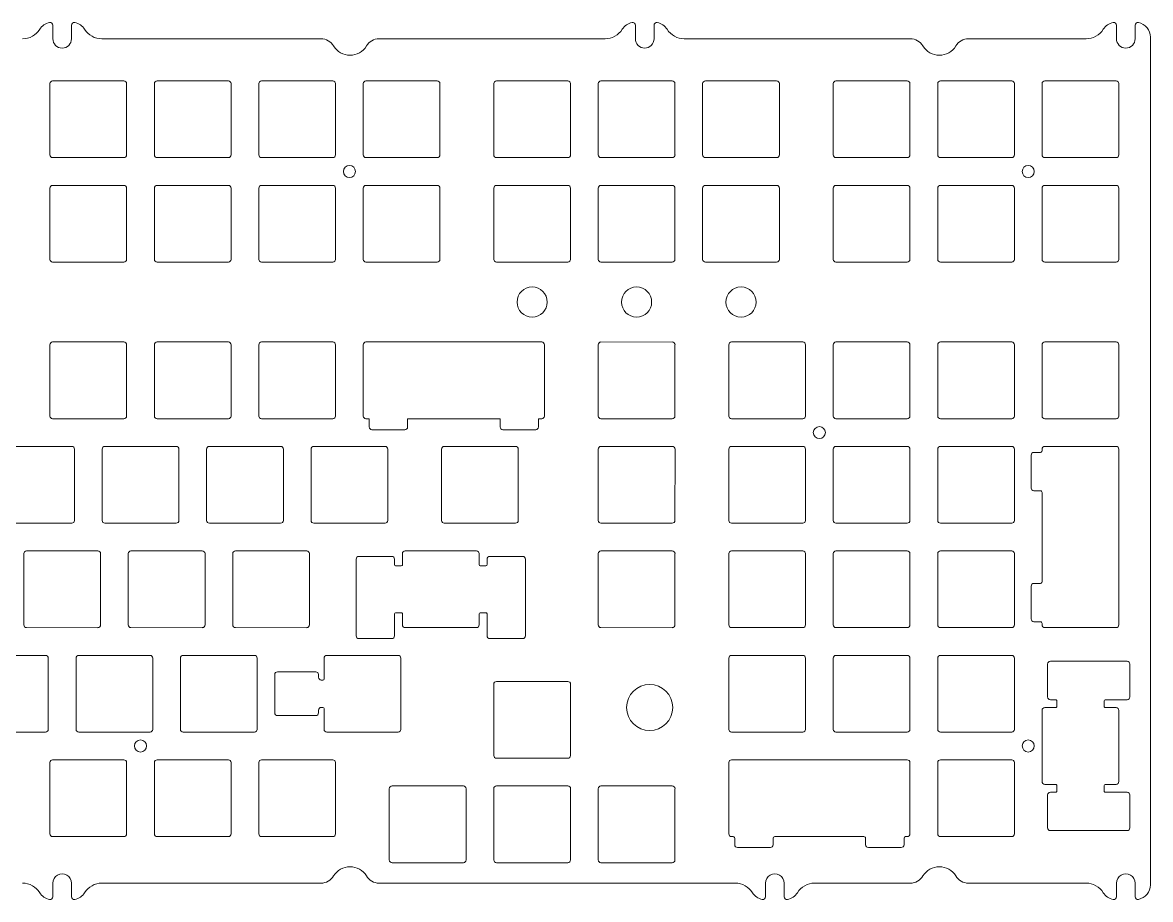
# Model space of a CAD drawing. Header units: millimetres. Extents: x 19 to 416, y 62 to 222.
# Drawn here: x 209.8 to 415.5, y 61.9 to 221.8 of the extents above; entities that cross this region are included whole.
import ezdxf

# ---------------------------------------------------------------- set-up
doc = ezdxf.new("R2010")
doc.units = ezdxf.units.MM
doc.layers.add('VISIBLE', color=7, linetype='Continuous', lineweight=0)

msp = doc.modelspace()

# ---------------------------------------------------------------- linework, layer by layer
at = {"layer": 'VISIBLE'}
for p, q in [((215.34, 221.33), (215.34, 218.87)), ((218.74, 218.87), (218.74, 221.33)), ((321.59, 221.33), (321.59, 218.87)), ((324.99, 218.87), (324.99, 221.33)), ((409.34, 221.33), (409.34, 218.87)), ((412.74, 218.87), (412.74, 221.33)), ((224.27, 218.87), (264.23, 218.87)), ((274.85, 218.87), (316.06, 218.87)), ((330.52, 218.87), (371.73, 218.87)), ((382.35, 218.87), (403.81, 218.87)), ((415.54, 219.17), (415.54, 64.57)), ((214.8, 197.69), (214.8, 210.69)), ((215.3, 211.19), (228.3, 211.19)), ((228.8, 210.69), (228.8, 197.69)), ((233.85, 197.69), (233.85, 210.69)), ((234.35, 211.19), (247.35, 211.19)), ((247.85, 210.69), (247.85, 197.69)), ((252.9, 197.69), (252.9, 210.69)), ((253.4, 211.19), (266.4, 211.19)), ((266.9, 210.69), (266.9, 197.69)), ((271.95, 197.69), (271.95, 210.69)), ((272.45, 211.19), (285.45, 211.19)), ((285.95, 210.69), (285.95, 197.69)), ((295.76, 197.69), (295.76, 210.69)), ((296.26, 211.19), (309.26, 211.19)), ((309.76, 210.69), (309.76, 197.69)), ((314.81, 197.69), (314.81, 210.69)), ((315.31, 211.19), (328.31, 211.19)), ((328.81, 210.69), (328.81, 197.69)), ((333.86, 210.69), (333.86, 197.69)), ((347.36, 211.19), (334.36, 211.19)), ((347.86, 197.69), (347.86, 210.69)), ((357.68, 210.69), (357.68, 197.69)), ((371.18, 211.19), (358.18, 211.19)), ((371.68, 197.69), (371.68, 210.69)), ((376.73, 197.69), (376.73, 210.69)), ((377.23, 211.19), (390.23, 211.19)), ((390.73, 210.69), (390.73, 197.69)), ((395.78, 210.69), (395.78, 197.69)), ((409.28, 211.19), (396.28, 211.19)), ((409.78, 197.69), (409.78, 210.69)), ((228.3, 197.19), (215.3, 197.19)), ((247.35, 197.19), (234.35, 197.19)), ((266.4, 197.19), (253.4, 197.19)), ((285.45, 197.19), (272.45, 197.19)), ((309.26, 197.19), (296.26, 197.19)), ((328.31, 197.19), (315.31, 197.19)), ((334.36, 197.19), (347.36, 197.19)), ((358.18, 197.19), (371.18, 197.19)), ((390.23, 197.19), (377.23, 197.19)), ((396.28, 197.19), (409.28, 197.19)), ((214.8, 178.64), (214.8, 191.64)), ((215.3, 192.14), (228.3, 192.14)), ((228.8, 191.64), (228.8, 178.64)), ((233.85, 178.64), (233.85, 191.64)), ((234.35, 192.14), (247.35, 192.14)), ((247.85, 191.64), (247.85, 178.64)), ((252.9, 178.64), (252.9, 191.64)), ((253.4, 192.14), (266.4, 192.14)), ((266.9, 191.64), (266.9, 178.64)), ((271.95, 178.64), (271.95, 191.64)), ((272.45, 192.14), (285.45, 192.14)), ((285.95, 191.64), (285.95, 178.64)), ((295.77, 178.64), (295.76, 191.64)), ((296.26, 192.14), (309.26, 192.14)), ((309.76, 191.64), (309.76, 178.64)), ((314.81, 178.64), (314.81, 191.64)), ((315.31, 192.14), (328.31, 192.14)), ((328.81, 191.64), (328.81, 178.64)), ((333.86, 178.64), (333.86, 191.64)), ((334.36, 192.14), (347.36, 192.14)), ((347.86, 191.64), (347.86, 178.64)), ((357.68, 178.64), (357.68, 191.64)), ((358.18, 192.14), (371.18, 192.14)), ((371.68, 191.64), (371.68, 178.64)), ((376.73, 178.64), (376.73, 191.64)), ((377.23, 192.14), (390.23, 192.14)), ((390.73, 191.64), (390.73, 178.64)), ((395.78, 178.64), (395.78, 191.64)), ((396.28, 192.14), (409.28, 192.14)), ((409.78, 191.64), (409.78, 178.64)), ((228.3, 178.14), (215.3, 178.14)), ((247.35, 178.14), (234.35, 178.14)), ((266.4, 178.14), (253.4, 178.14)), ((285.45, 178.14), (272.45, 178.14)), ((309.26, 178.14), (296.26, 178.14)), ((328.31, 178.14), (315.31, 178.14)), ((347.36, 178.14), (334.36, 178.14)), ((371.18, 178.14), (358.18, 178.14)), ((390.23, 178.14), (377.23, 178.14)), ((409.28, 178.14), (396.28, 178.14)), ((214.8, 150.07), (214.8, 163.07)), ((215.3, 163.57), (228.3, 163.57)), ((228.8, 163.07), (228.8, 150.07)), ((233.85, 163.07), (233.85, 150.07)), ((247.35, 163.57), (234.35, 163.57)), ((247.85, 150.07), (247.85, 163.07)), ((252.9, 163.07), (252.9, 150.07)), ((266.4, 163.57), (253.4, 163.57)), ((266.9, 150.07), (266.9, 163.07)), ((271.95, 150.07), (271.95, 163.07)), ((272.45, 163.57), (304.5, 163.57)), ((305, 163.07), (305, 150.07)), ((314.81, 163.07), (314.81, 150.07)), ((328.31, 163.57), (315.31, 163.56)), ((328.81, 150.07), (328.81, 163.07)), ((338.63, 150.07), (338.63, 163.07)), ((339.13, 163.57), (352.13, 163.57)), ((352.63, 163.07), (352.63, 150.07)), ((357.68, 150.07), (357.68, 163.07)), ((358.18, 163.57), (371.18, 163.57)), ((371.68, 163.07), (371.68, 150.07)), ((376.73, 150.07), (376.73, 163.07)), ((377.23, 163.57), (390.23, 163.57)), ((390.73, 163.07), (390.73, 150.07)), ((395.78, 150.07), (395.78, 163.07)), ((396.28, 163.57), (409.28, 163.57)), ((409.78, 163.07), (409.78, 150.07)), ((228.3, 149.57), (215.3, 149.57)), ((234.35, 149.57), (247.35, 149.57)), ((253.4, 149.57), (266.4, 149.57)), ((273.04, 149.57), (272.45, 149.57)), ((273.04, 148.07), (273.04, 149.57)), ((280.04, 149.57), (280.04, 148.07)), ((296.92, 149.57), (280.04, 149.57)), ((296.92, 148.07), (296.92, 149.57)), ((303.91, 149.57), (303.91, 148.07)), ((304.5, 149.57), (303.91, 149.57)), ((315.31, 149.57), (328.31, 149.56)), ((352.13, 149.57), (339.13, 149.57)), ((371.18, 149.57), (358.18, 149.57)), ((390.23, 149.57), (377.23, 149.57)), ((409.28, 149.57), (396.28, 149.57)), ((279.54, 147.57), (273.54, 147.57)), ((303.41, 147.57), (297.42, 147.57)), ((205.78, 144.52), (218.78, 144.52)), ((219.28, 144.02), (219.28, 131.02)), ((224.33, 131.02), (224.33, 144.02)), ((224.83, 144.52), (237.83, 144.52)), ((238.33, 144.02), (238.33, 131.02)), ((243.38, 144.02), (243.38, 131.02)), ((256.88, 144.52), (243.88, 144.52)), ((257.38, 131.02), (257.38, 144.02)), ((262.43, 131.02), (262.43, 144.02)), ((262.93, 144.52), (275.93, 144.52)), ((276.43, 144.02), (276.43, 131.02)), ((286.24, 131.02), (286.24, 144.02)), ((286.74, 144.51), (299.74, 144.52)), ((300.24, 144.02), (300.24, 131.02)), ((314.81, 131.02), (314.81, 144.02)), ((315.31, 144.51), (328.31, 144.52)), ((328.82, 144.02), (328.81, 131.02)), ((338.63, 144.02), (338.63, 131.02)), ((352.13, 144.52), (339.13, 144.52)), ((352.63, 131.02), (352.63, 144.02)), ((357.68, 131.02), (357.68, 144.02)), ((358.18, 144.52), (371.18, 144.52)), ((371.68, 144.02), (371.68, 131.02)), ((376.73, 144.02), (376.73, 131.02)), ((390.23, 144.52), (377.23, 144.52)), ((390.73, 131.02), (390.73, 144.02)), ((395.78, 144.02), (395.78, 143.73)), ((409.28, 144.52), (396.28, 144.52)), ((409.78, 111.97), (409.78, 144.02)), ((393.78, 142.93), (393.78, 136.93)), ((395.48, 143.43), (394.28, 143.43)), ((394.28, 136.43), (395.48, 136.43)), ((395.78, 136.13), (395.78, 119.85)), ((218.78, 130.52), (205.78, 130.52)), ((237.83, 130.52), (224.83, 130.52)), ((243.88, 130.52), (256.88, 130.52)), ((275.93, 130.52), (262.93, 130.52)), ((299.74, 130.51), (286.74, 130.52)), ((328.31, 130.51), (315.31, 130.52)), ((339.13, 130.52), (352.13, 130.52)), ((371.18, 130.52), (358.18, 130.52)), ((377.23, 130.52), (390.23, 130.52)), ((210.04, 111.97), (210.04, 124.97)), ((210.54, 125.46), (223.54, 125.47)), ((224.04, 124.97), (224.04, 111.97)), ((229.09, 111.97), (229.09, 124.97)), ((229.59, 125.46), (242.59, 125.47)), ((243.09, 124.97), (243.09, 111.97)), ((248.14, 111.97), (248.14, 124.97)), ((248.64, 125.46), (261.64, 125.47)), ((262.14, 124.97), (262.14, 111.97)), ((270.66, 109.97), (270.66, 123.97)), ((271.16, 124.47), (277.16, 124.47)), ((277.66, 123.97), (277.66, 122.97)), ((279.1, 122.97), (279.1, 124.97)), ((279.6, 125.47), (292.6, 125.47)), ((293.1, 124.97), (293.1, 122.97)), ((294.53, 122.97), (294.53, 123.97)), ((295.03, 124.47), (301.03, 124.47)), ((301.53, 123.97), (301.53, 122.97)), ((314.81, 124.97), (314.81, 111.97)), ((328.31, 125.47), (315.31, 125.46)), ((328.81, 111.97), (328.81, 124.97)), ((338.63, 111.97), (338.63, 124.97)), ((339.13, 125.47), (352.13, 125.47)), ((352.63, 124.97), (352.63, 111.97)), ((357.68, 124.97), (357.68, 111.97)), ((371.18, 125.47), (358.18, 125.47)), ((371.68, 111.97), (371.68, 124.97)), ((376.73, 111.97), (376.73, 124.97)), ((377.23, 125.47), (390.23, 125.47)), ((390.73, 124.97), (390.73, 111.97)), ((277.86, 122.77), (278.9, 122.77)), ((293.3, 122.77), (294.33, 122.77)), ((301.53, 122.97), (301.53, 109.97)), ((395.48, 119.55), (394.28, 119.55)), ((393.78, 119.05), (393.78, 113.05)), ((277.66, 113.97), (277.66, 109.97)), ((278.9, 114.17), (277.86, 114.17)), ((279.1, 111.97), (279.1, 113.97)), ((293.1, 113.97), (293.1, 111.97)), ((294.33, 114.17), (293.3, 114.17)), ((294.53, 109.97), (294.53, 113.97)), ((223.54, 111.46), (210.54, 111.47)), ((242.59, 111.46), (229.59, 111.47)), ((261.64, 111.46), (248.64, 111.47)), ((292.6, 111.47), (279.6, 111.47)), ((315.31, 111.47), (328.31, 111.46)), ((352.13, 111.47), (339.13, 111.47)), ((358.18, 111.47), (371.18, 111.47)), ((390.23, 111.47), (377.23, 111.47)), ((394.28, 112.55), (395.48, 112.55)), ((395.78, 112.25), (395.78, 111.97)), ((396.28, 111.47), (409.28, 111.47)), ((277.16, 109.47), (271.16, 109.47)), ((301.03, 109.47), (295.03, 109.47)), ((201.01, 106.41), (214.01, 106.42)), ((214.51, 105.92), (214.51, 92.92)), ((219.56, 92.92), (219.56, 105.92)), ((220.06, 106.41), (233.06, 106.42)), ((233.56, 105.92), (233.56, 92.92)), ((238.61, 92.92), (238.61, 105.92)), ((239.11, 106.41), (252.11, 106.42)), ((252.61, 105.92), (252.61, 92.92)), ((264.81, 102.12), (264.81, 105.92)), ((265.31, 106.41), (278.31, 106.42)), ((278.81, 105.92), (278.81, 92.92)), ((338.63, 92.92), (338.63, 105.92)), ((339.13, 106.42), (352.13, 106.42)), ((352.63, 105.92), (352.63, 92.92)), ((357.68, 92.92), (357.68, 105.92)), ((358.18, 106.42), (371.18, 106.42)), ((371.68, 105.92), (371.68, 92.92)), ((376.73, 92.92), (376.73, 105.92)), ((377.23, 106.42), (390.23, 106.42)), ((390.73, 105.92), (390.73, 92.92)), ((397.28, 105.33), (398.28, 105.33)), ((398.28, 105.33), (411.28, 105.33)), ((255.8, 95.92), (255.8, 102.92)), ((256.3, 103.42), (263.3, 103.42)), ((263.8, 102.92), (263.8, 102.42)), ((396.78, 98.83), (396.78, 104.83)), ((411.78, 104.83), (411.78, 98.83)), ((264.3, 101.92), (264.61, 101.91)), ((295.76, 101.15), (295.76, 88.15)), ((309.26, 101.65), (296.26, 101.65)), ((309.76, 88.15), (309.76, 101.15)), ((264.61, 96.92), (264.3, 96.92)), ((264.81, 92.92), (264.81, 96.72)), ((396.28, 96.89), (398.28, 96.89)), ((398.28, 98.33), (397.28, 98.33)), ((398.48, 97.09), (398.48, 98.13)), ((407.08, 98.13), (407.08, 97.09)), ((411.28, 98.33), (407.28, 98.33)), ((407.28, 96.89), (409.28, 96.89)), ((263.3, 95.42), (256.3, 95.42)), ((263.8, 96.42), (263.8, 95.92)), ((395.78, 83.39), (395.78, 96.39)), ((409.78, 96.39), (409.78, 83.39)), ((214.01, 92.41), (201.01, 92.42)), ((233.06, 92.41), (220.06, 92.42)), ((252.11, 92.41), (239.11, 92.42)), ((278.31, 92.41), (265.31, 92.42)), ((352.13, 92.42), (339.13, 92.42)), ((371.18, 92.42), (358.18, 92.42)), ((390.23, 92.42), (377.23, 92.42)), ((214.8, 86.87), (214.8, 73.87)), ((228.3, 87.37), (215.3, 87.37)), ((228.8, 73.87), (228.8, 86.87)), ((233.85, 73.87), (233.85, 86.87)), ((234.35, 87.37), (247.35, 87.37)), ((247.85, 86.87), (247.85, 73.87)), ((252.9, 86.87), (252.9, 73.87)), ((266.4, 87.37), (253.4, 87.37)), ((266.9, 73.87), (266.9, 86.87)), ((296.26, 87.65), (309.26, 87.65)), ((338.63, 73.87), (338.63, 86.87)), ((339.13, 87.37), (371.18, 87.37)), ((371.68, 86.87), (371.68, 73.87)), ((376.73, 73.87), (376.73, 86.87)), ((377.23, 87.37), (390.23, 87.37)), ((390.73, 86.87), (390.73, 73.87)), ((277.21, 82.6), (290.21, 82.6)), ((296.26, 82.6), (309.26, 82.6)), ((315.31, 82.6), (328.31, 82.6)), ((398.28, 82.89), (396.28, 82.89)), ((398.48, 81.65), (398.48, 82.69)), ((407.08, 82.69), (407.08, 81.65)), ((409.28, 82.89), (407.28, 82.89)), ((276.71, 69.1), (276.71, 82.1)), ((290.71, 82.1), (290.71, 69.1)), ((295.76, 69.1), (295.76, 82.1)), ((309.76, 82.1), (309.76, 69.1)), ((314.81, 69.1), (314.81, 82.1)), ((328.81, 82.1), (328.81, 69.1)), ((396.78, 74.95), (396.78, 80.95)), ((397.28, 81.45), (398.28, 81.45)), ((407.28, 81.45), (411.28, 81.45)), ((411.78, 80.95), (411.78, 74.95)), ((411.28, 74.45), (397.28, 74.45)), ((215.3, 73.37), (228.3, 73.37)), ((247.35, 73.37), (234.35, 73.37)), ((253.4, 73.37), (266.4, 73.37)), ((339.41, 73.37), (339.13, 73.37)), ((339.71, 71.87), (339.71, 73.07)), ((346.71, 73.07), (346.71, 71.87)), ((363.29, 73.37), (347.01, 73.37)), ((363.59, 71.87), (363.59, 73.07)), ((370.59, 73.07), (370.59, 71.87)), ((371.18, 73.37), (370.89, 73.37)), ((390.23, 73.37), (377.23, 73.37)), ((346.21, 71.37), (340.21, 71.37)), ((370.09, 71.37), (364.09, 71.37)), ((290.21, 68.6), (277.21, 68.6)), ((309.26, 68.6), (296.26, 68.6)), ((328.31, 68.6), (315.31, 68.6)), ((215.34, 64.87), (215.34, 62.4)), ((218.74, 62.4), (218.74, 64.87)), ((264.23, 64.86), (224.27, 64.87)), ((339.81, 64.87), (274.85, 64.87)), ((345.34, 64.87), (345.34, 62.4)), ((348.74, 62.4), (348.74, 64.87)), ((371.73, 64.86), (354.27, 64.87)), ((403.81, 64.87), (382.35, 64.87)), ((409.34, 64.87), (409.34, 62.4)), ((412.74, 62.4), (412.74, 64.87))]:
    msp.add_line(p, q, dxfattribs=at)
for centre, radius in [((269.43, 194.67), 1.1), ((393.25, 194.67), 1.1), ((302.76, 170.85), 2.75), ((321.81, 170.85), 2.75), ((340.86, 170.85), 2.75), ((355.15, 147.04), 1.1), ((324.2, 96.91), 4.2), ((231.33, 89.89), 1.1), ((393.25, 89.89), 1.1)]:
    msp.add_circle(centre, radius, dxfattribs=at)
for centre, radius, start, end in [((209.81, 222.57), 3.7, 270.001, 327.9105), ((215.23, 219.17), 2.7, 100.305, 147.9074), ((214.84, 221.33), 0.5, 0.0538, 100.2443), ((219.24, 221.33), 0.5, 79.6442, 179.9452), ((218.85, 219.17), 2.7, 32.0927, 79.6952), ((224.27, 222.57), 3.7, 212.0894, 269.9989), ((316.06, 222.57), 3.7, 270.001, 327.9105), ((321.48, 219.17), 2.7, 100.305, 147.9074), ((321.09, 221.33), 0.5, 0.0538, 100.2443), ((325.49, 221.33), 0.5, 79.6442, 179.9452), ((325.1, 219.17), 2.7, 32.0927, 79.6952), ((330.52, 222.57), 3.7, 212.0894, 269.9989), ((403.81, 222.57), 3.7, 270.001, 327.9105), ((409.23, 219.17), 2.7, 100.305, 147.9074), ((408.84, 221.33), 0.5, 0.0538, 100.2443), ((413.24, 221.33), 0.5, 79.4758, 179.962), ((412.84, 219.17), 2.7, 0, 79.5141), ((217.04, 218.87), 1.7, 180, 0), ((264.23, 216.17), 2.7, 31.0714, 89.9972), ((274.85, 216.17), 2.7, 90.003, 148.9287), ((323.29, 218.87), 1.7, 180, 0), ((371.73, 216.17), 2.7, 31.0714, 89.9972), ((382.35, 216.17), 2.7, 90.003, 148.9287), ((411.04, 218.87), 1.7, 180, 0), ((269.54, 219.37), 3.5, 211.0731, 328.9269), ((377.04, 219.37), 3.5, 211.0731, 328.9269), ((215.3, 210.69), 0.5, 90, 180), ((228.3, 210.69), 0.5, 0, 90), ((234.35, 210.69), 0.5, 90.0011, 180), ((247.35, 210.69), 0.5, 0, 90.0001), ((253.4, 210.69), 0.5, 90, 180), ((266.4, 210.69), 0.5, 0, 90), ((272.45, 210.69), 0.5, 90, 180), ((285.45, 210.69), 0.5, 0, 90), ((296.27, 210.69), 0.501, 90.0584, 180), ((309.26, 210.69), 0.5, 0, 89.9427), ((315.31, 210.69), 0.499, 89.9427, 180), ((328.31, 210.69), 0.5, 0, 89.9427), ((334.36, 210.69), 0.499, 89.9427, 180), ((347.36, 210.69), 0.5, 0, 89.9427), ((358.18, 210.69), 0.5, 90, 180), ((371.18, 210.69), 0.5, 0, 90), ((377.23, 210.69), 0.5, 90, 180), ((390.23, 210.69), 0.5, 0, 90), ((396.28, 210.69), 0.5, 90, 180), ((409.28, 210.69), 0.5, 0, 90), ((215.3, 197.69), 0.5, 180, 270), ((228.3, 197.69), 0.5, 270, 0), ((234.35, 197.69), 0.5, 180, 269.9999), ((247.35, 197.69), 0.5, 269.9989, 0), ((253.4, 197.69), 0.5, 180, 270), ((266.4, 197.69), 0.5, 270, 0), ((272.45, 197.69), 0.5, 180, 270), ((285.45, 197.69), 0.5, 270, 0), ((296.26, 197.69), 0.5, 180, 270.0573), ((309.27, 197.69), 0.499, 269.9416, 0), ((315.31, 197.69), 0.5, 180, 270.0573), ((328.32, 197.69), 0.5, 269.9427, 0), ((334.36, 197.69), 0.5, 180, 270.0573), ((347.37, 197.69), 0.5, 269.9427, 0), ((358.18, 197.69), 0.5, 180, 270), ((371.18, 197.69), 0.5, 270, 0), ((377.23, 197.69), 0.5, 180, 270), ((390.23, 197.69), 0.5, 270, 0), ((396.28, 197.69), 0.5, 180, 270), ((409.28, 197.69), 0.5, 270, 0), ((215.3, 191.64), 0.5, 90, 180), ((228.3, 191.64), 0.5, 0, 90), ((234.35, 191.64), 0.5, 90.0011, 180), ((247.35, 191.64), 0.5, 0, 90.0001), ((253.4, 191.64), 0.5, 90, 180), ((266.4, 191.64), 0.5, 0, 90), ((272.45, 191.64), 0.5, 90, 180), ((285.45, 191.64), 0.5, 0, 90), ((296.27, 191.64), 0.501, 90.0584, 180), ((309.26, 191.64), 0.5, 0, 89.9427), ((315.31, 191.64), 0.499, 89.9427, 180), ((328.31, 191.64), 0.5, 0, 89.9427), ((334.36, 191.64), 0.499, 89.9427, 180), ((347.36, 191.64), 0.5, 0, 89.9427), ((358.18, 191.64), 0.5, 90, 180), ((371.18, 191.64), 0.5, 0, 90), ((377.23, 191.64), 0.5, 90, 180), ((390.23, 191.64), 0.5, 0, 90), ((396.28, 191.64), 0.5, 90, 180), ((409.28, 191.64), 0.5, 0, 90), ((215.3, 178.64), 0.5, 180, 270), ((228.3, 178.64), 0.5, 270, 0), ((234.35, 178.64), 0.5, 180, 269.9999), ((247.35, 178.64), 0.5, 269.9989, 0), ((253.4, 178.64), 0.5, 180, 270), ((266.4, 178.64), 0.5, 270, 0), ((272.45, 178.64), 0.5, 180, 270), ((285.45, 178.64), 0.5, 270, 0), ((296.27, 178.64), 0.5, 180, 269.9427), ((309.26, 178.64), 0.5, 270.0561, 0), ((315.31, 178.64), 0.5, 180, 270.0573), ((328.31, 178.64), 0.501, 270.0573, 0), ((334.36, 178.64), 0.5, 180, 270.0573), ((347.36, 178.64), 0.501, 270.0573, 0), ((358.18, 178.64), 0.5, 180, 270), ((371.18, 178.64), 0.5, 270, 0), ((377.23, 178.64), 0.5, 180, 270), ((390.23, 178.64), 0.5, 270, 0), ((396.28, 178.64), 0.5, 180, 270), ((409.28, 178.64), 0.5, 270, 0), ((215.3, 163.07), 0.5, 90, 180), ((228.3, 163.07), 0.5, 0, 90), ((234.35, 163.07), 0.5, 90.0001, 180), ((247.35, 163.07), 0.5, 0, 90.0011), ((253.4, 163.07), 0.5, 90, 180), ((266.4, 163.07), 0.5, 0, 90), ((272.45, 163.07), 0.5, 90.0011, 180.0001), ((304.5, 163.07), 0.5, 0, 90.0001), ((315.31, 163.07), 0.499, 89.9427, 180), ((328.32, 163.07), 0.5, 0, 90.0573), ((339.13, 163.07), 0.5, 90, 180), ((352.13, 163.07), 0.5, 0, 90), ((358.18, 163.07), 0.5, 90, 180), ((371.18, 163.07), 0.5, 0, 90), ((377.23, 163.07), 0.5, 90, 180), ((390.23, 163.07), 0.5, 0, 90), ((396.28, 163.07), 0.5, 90, 180), ((409.28, 163.07), 0.5, 0, 90), ((215.3, 150.07), 0.5, 180, 270), ((228.3, 150.07), 0.5, 270, 0), ((234.35, 150.07), 0.5, 180, 269.9989), ((247.35, 150.07), 0.5, 269.9999, 0), ((253.4, 150.07), 0.5, 180, 270), ((266.4, 150.07), 0.5, 270, 0), ((272.45, 150.07), 0.5, 180, 269.9999), ((304.5, 150.07), 0.5, 269.9989, 0), ((315.31, 150.07), 0.5, 180, 270.0573), ((328.31, 150.07), 0.501, 270.0573, 0), ((339.13, 150.07), 0.5, 180, 270), ((352.13, 150.07), 0.5, 270, 0), ((358.18, 150.07), 0.5, 180, 270), ((371.18, 150.07), 0.5, 270, 0), ((377.23, 150.07), 0.5, 180, 270), ((390.23, 150.07), 0.5, 270, 0), ((396.28, 150.07), 0.5, 180, 270), ((409.28, 150.07), 0.5, 270, 0), ((273.54, 148.07), 0.5, 180, 269.9998), ((279.54, 148.07), 0.5, 269.9989, 0), ((297.42, 148.07), 0.5, 180, 269.9998), ((303.41, 148.07), 0.5, 269.9989, 0), ((218.78, 144.02), 0.5, 0, 90), ((224.83, 144.02), 0.5, 90, 180), ((237.83, 144.02), 0.5, 0, 90), ((243.88, 144.02), 0.5, 90, 180), ((256.88, 144.02), 0.5, 0, 90), ((262.93, 144.02), 0.5, 90, 180), ((275.93, 144.02), 0.5, 0, 90), ((286.74, 144.02), 0.5, 89.9439, 180), ((299.74, 144.02), 0.5, 0, 90.0574), ((315.31, 144.02), 0.499, 89.9427, 180), ((328.32, 144.02), 0.5, 0, 90.0573), ((339.13, 144.02), 0.5, 90, 180), ((352.13, 144.02), 0.5, 0, 90), ((358.18, 144.02), 0.5, 90, 180), ((371.18, 144.02), 0.5, 0, 90), ((377.23, 144.02), 0.5, 90, 180), ((390.23, 144.02), 0.5, 0, 90), ((396.28, 144.02), 0.5, 90.0001, 180), ((409.28, 144.02), 0.5, 0, 90.0011), ((394.28, 142.93), 0.5, 90.0001, 179.9989), ((395.48, 143.73), 0.3, 269.9981, 0), ((394.28, 136.93), 0.5, 180, 269.9989), ((395.48, 136.13), 0.3, 0, 90.0004), ((218.78, 131.02), 0.5, 270, 0), ((224.83, 131.02), 0.5, 180, 270), ((237.83, 131.02), 0.5, 270, 0), ((243.88, 131.02), 0.5, 180, 270), ((256.88, 131.02), 0.5, 270, 0), ((262.93, 131.02), 0.5, 180, 270), ((275.93, 131.02), 0.5, 270, 0), ((286.74, 131.02), 0.5, 180, 269.9426), ((299.74, 131.02), 0.5, 270.0561, 0), ((315.31, 131.02), 0.5, 180, 270.0573), ((328.31, 131.02), 0.501, 270.0573, 0), ((339.13, 131.02), 0.5, 180, 270), ((352.13, 131.02), 0.5, 270, 0), ((358.18, 131.02), 0.5, 180, 270), ((371.18, 131.02), 0.5, 270, 0), ((377.23, 131.02), 0.5, 180, 270), ((390.23, 131.02), 0.5, 270, 0), ((210.54, 124.97), 0.5, 89.9439, 180), ((223.54, 124.97), 0.5, 0, 90.0574), ((229.59, 124.97), 0.5, 89.9427, 180), ((242.59, 124.97), 0.5, 0, 90.0573), ((248.64, 124.97), 0.5, 89.9427, 180), ((261.64, 124.97), 0.5, 0, 90.0573), ((271.16, 123.97), 0.5, 90.0298, 180), ((277.16, 123.97), 0.5, 0, 90.0288), ((279.6, 124.97), 0.5, 90.0298, 180), ((292.6, 124.97), 0.5, 0, 90.0288), ((295.03, 123.97), 0.5, 90.0298, 180), ((301.03, 123.97), 0.5, 0, 90.0288), ((315.31, 124.97), 0.5, 89.9427, 180), ((328.32, 124.97), 0.5, 0, 90.0573), ((339.13, 124.97), 0.5, 90, 180), ((352.13, 124.97), 0.5, 0, 90), ((358.18, 124.97), 0.5, 90, 180), ((371.18, 124.97), 0.5, 0, 90), ((377.23, 124.97), 0.5, 90, 180), ((390.23, 124.97), 0.5, 0, 90), ((277.86, 122.97), 0.2, 180, 269.9255), ((278.9, 122.97), 0.2, 269.9269, 0), ((293.3, 122.97), 0.2, 180, 269.9255), ((294.33, 122.97), 0.2, 269.9269, 0), ((394.28, 119.05), 0.5, 90.0001, 179.9989), ((395.48, 119.85), 0.3, 269.9981, 0.0001), ((277.86, 113.97), 0.2, 90.0708, 179.9971), ((278.9, 113.97), 0.2, 0, 90.0745), ((293.3, 113.97), 0.2, 90.0708, 179.9971), ((294.33, 113.97), 0.2, 0, 90.0745), ((210.54, 111.97), 0.5, 180, 269.9426), ((223.54, 111.97), 0.5, 270.0561, 0), ((229.59, 111.97), 0.5, 180, 270.0573), ((242.59, 111.97), 0.501, 270.0573, 0), ((248.64, 111.97), 0.5, 180, 270.0573), ((261.64, 111.97), 0.501, 270.0573, 0), ((279.6, 111.97), 0.5, 180, 269.9712), ((292.6, 111.97), 0.5, 269.9702, 0), ((315.31, 111.97), 0.5, 180, 270.0573), ((328.31, 111.97), 0.501, 270.0573, 0), ((339.13, 111.97), 0.5, 180, 270), ((352.13, 111.97), 0.5, 270, 0), ((358.18, 111.97), 0.5, 180, 270), ((371.18, 111.97), 0.5, 270, 0), ((377.23, 111.97), 0.5, 180, 270), ((390.23, 111.97), 0.5, 270, 0), ((394.28, 113.05), 0.5, 180, 269.9989), ((395.48, 112.25), 0.3, 0, 90.0004), ((396.28, 111.97), 0.5, 179.9999, 269.9989), ((409.28, 111.97), 0.5, 269.9999, 0.0006), ((271.16, 109.97), 0.5, 180, 269.9712), ((277.16, 109.97), 0.5, 269.9702, 0), ((295.03, 109.97), 0.5, 180, 269.9712), ((301.03, 109.97), 0.5, 269.9702, 0), ((214.01, 105.92), 0.5, 0.0011, 89.9427), ((220.06, 105.92), 0.5, 89.9427, 180), ((233.06, 105.92), 0.5, 0.0011, 89.9427), ((239.11, 105.92), 0.5, 89.9427, 180), ((252.11, 105.92), 0.5, 0.0011, 89.9427), ((265.31, 105.92), 0.5, 89.9714, 180), ((278.31, 105.92), 0.5, 0.0011, 89.9714), ((339.13, 105.92), 0.5, 90, 180), ((352.13, 105.92), 0.5, 0.0011, 90), ((358.18, 105.92), 0.5, 90, 180), ((371.18, 105.92), 0.5, 0.0011, 90), ((377.23, 105.92), 0.5, 90, 180), ((390.23, 105.92), 0.5, 0.0011, 90), ((397.28, 104.83), 0.5, 90, 179.9999), ((411.28, 104.83), 0.5, 0.0011, 89.9999), ((256.3, 102.92), 0.5, 90, 180), ((263.3, 102.92), 0.5, 0, 90), ((264.3, 102.42), 0.5, 180, 270), ((264.61, 102.12), 0.2, 270.0719, 0), ((296.26, 101.15), 0.5, 89.9426, 180.0574), ((309.27, 101.15), 0.5, 0, 90.0585), ((309.27, 101.15), 0.5, 359.9713, 0), ((397.28, 98.83), 0.5, 179.9989, 270.0001), ((411.28, 98.83), 0.5, 270, 0.0001), ((264.3, 96.42), 0.5, 90, 180), ((264.61, 96.72), 0.2, 0.0003, 89.9284), ((396.28, 96.39), 0.5, 90, 179.9999), ((398.28, 98.13), 0.2, 359.9996, 90), ((398.28, 97.09), 0.2, 270.0003, 0.0014), ((407.28, 98.13), 0.2, 89.9997, 179.9971), ((407.28, 97.09), 0.2, 179.9986, 270), ((409.28, 96.39), 0.5, 0.0011, 89.9999), ((256.3, 95.92), 0.5, 180, 270), ((263.3, 95.92), 0.5, 270, 0), ((214.01, 92.92), 0.501, 270.0573, 0), ((220.06, 92.92), 0.5, 180, 270.0573), ((233.06, 92.92), 0.501, 270.0573, 0), ((239.11, 92.92), 0.5, 180, 270.0573), ((252.11, 92.92), 0.501, 270.0573, 0), ((265.31, 92.92), 0.5, 180, 270.0286), ((278.31, 92.92), 0.5, 270.0286, 0), ((339.13, 92.92), 0.5, 180, 270), ((352.13, 92.92), 0.5, 270, 0), ((358.18, 92.92), 0.5, 180, 270), ((371.18, 92.92), 0.5, 270, 0), ((377.23, 92.92), 0.5, 180, 270), ((390.23, 92.92), 0.5, 270, 0), ((215.3, 86.87), 0.5, 90.0001, 180), ((228.3, 86.87), 0.5, 0, 90.0011), ((234.35, 86.87), 0.5, 90.0011, 180), ((247.35, 86.87), 0.5, 0, 90.0001), ((253.4, 86.87), 0.5, 90.0001, 180), ((266.4, 86.87), 0.5, 0, 90.0011), ((296.27, 88.15), 0.501, 180.0572, 269.9416), ((309.26, 88.15), 0.5, 270.0574, 0), ((309.26, 88.15), 0.5, 0, 0.0286), ((339.13, 86.87), 0.5, 90.0011, 179.9999), ((371.18, 86.87), 0.5, 0.0011, 90.0002), ((377.23, 86.87), 0.5, 90, 179.9999), ((390.23, 86.87), 0.5, 0.0011, 90), ((277.21, 82.1), 0.5, 89.9426, 180.0574), ((290.22, 82.1), 0.5, 0, 90.043), ((296.26, 82.1), 0.5, 89.9438, 180.0574), ((309.27, 82.1), 0.5, 0, 90.0574), ((315.31, 82.1), 0.5, 89.9426, 180.0574), ((328.32, 82.1), 0.5, 0, 90.043), ((396.28, 83.39), 0.5, 179.9989, 270.0001), ((398.28, 82.69), 0.2, 359.9996, 89.9998), ((407.28, 82.69), 0.2, 89.9997, 179.9971), ((409.28, 83.39), 0.5, 270, 0.0001), ((290.22, 82.1), 0.5, 359.9713, 0), ((309.27, 82.1), 0.5, 359.9713, 0), ((328.32, 82.1), 0.5, 359.9713, 0), ((397.28, 80.95), 0.5, 90, 179.9999), ((398.28, 81.65), 0.2, 270.0003, 0.0014), ((407.28, 81.65), 0.2, 179.9986, 270), ((411.28, 80.95), 0.5, 0.0011, 89.9999), ((397.28, 74.95), 0.5, 179.9989, 270.0001), ((411.28, 74.95), 0.5, 270, 0.0001), ((215.3, 73.87), 0.5, 180, 269.9989), ((228.3, 73.87), 0.5, 269.9999, 0), ((234.35, 73.87), 0.5, 180, 269.9999), ((247.35, 73.87), 0.5, 269.9989, 0), ((253.4, 73.87), 0.5, 180, 269.9989), ((266.4, 73.87), 0.5, 269.9999, 0), ((339.13, 73.87), 0.5, 179.9989, 269.9999), ((339.41, 73.07), 0.3, 0, 90.0019), ((347.01, 73.07), 0.3, 90.0002, 179.9981), ((363.29, 73.07), 0.3, 0, 90.0019), ((370.89, 73.07), 0.3, 90.0002, 180), ((371.18, 73.87), 0.5, 269.9989, 0.0001), ((377.23, 73.87), 0.5, 179.9989, 270), ((390.23, 73.87), 0.5, 270, 0.0001), ((340.21, 71.87), 0.5, 179.9989, 269.9999), ((346.21, 71.87), 0.5, 269.9989, 0.0001), ((364.09, 71.87), 0.5, 179.9989, 269.9998), ((370.09, 71.87), 0.5, 269.9989, 0.0001), ((277.21, 69.1), 0.5, 179.9426, 270.0574), ((290.21, 69.1), 0.501, 270.0572, 359.9428), ((296.27, 69.1), 0.501, 180.0572, 269.9428), ((309.26, 69.1), 0.5, 270.0562, 0), ((309.26, 69.1), 0.5, 0, 0.0286), ((315.31, 69.1), 0.5, 179.9426, 270.0574), ((328.31, 69.1), 0.501, 270.0572, 359.9428), ((217.04, 64.87), 1.7, 359.9998, 179.9999), ((264.23, 67.57), 2.7, 270.0028, 328.9286), ((269.54, 64.37), 3.5, 31.0731, 148.9269), ((274.85, 67.57), 2.7, 211.0713, 269.9972), ((347.04, 64.87), 1.7, 359.9998, 179.9999), ((371.73, 67.57), 2.7, 270.0028, 328.9286), ((377.04, 64.37), 3.5, 31.0731, 148.9269), ((382.35, 67.57), 2.7, 211.0713, 269.9972), ((411.04, 64.87), 1.7, 359.9998, 179.9999), ((209.81, 61.17), 3.7, 32.0895, 89.9991), ((224.27, 61.17), 3.7, 90.001, 147.9106), ((339.81, 61.17), 3.7, 32.0895, 89.9991), ((354.27, 61.17), 3.7, 90.001, 147.9106), ((403.81, 61.17), 3.7, 32.0895, 89.9991), ((412.84, 64.57), 2.7, 280.4859, 0), ((215.23, 64.57), 2.7, 212.0926, 259.695), ((214.84, 62.4), 0.501, 259.7557, 359.9454), ((219.24, 62.4), 0.501, 180.0539, 280.3558), ((218.85, 64.57), 2.7, 280.3048, 327.9073), ((345.23, 64.57), 2.7, 212.0926, 259.695), ((344.84, 62.4), 0.501, 259.7557, 359.9454), ((349.24, 62.4), 0.501, 180.0539, 280.3558), ((348.85, 64.57), 2.7, 280.3048, 327.9073), ((409.23, 64.57), 2.7, 212.0926, 259.695), ((408.84, 62.4), 0.501, 259.7557, 359.9454), ((413.24, 62.4), 0.5, 180.0379, 280.5242)]:
    msp.add_arc(centre, radius, start, end, dxfattribs=at)

doc.saveas('drawing.dxf')
